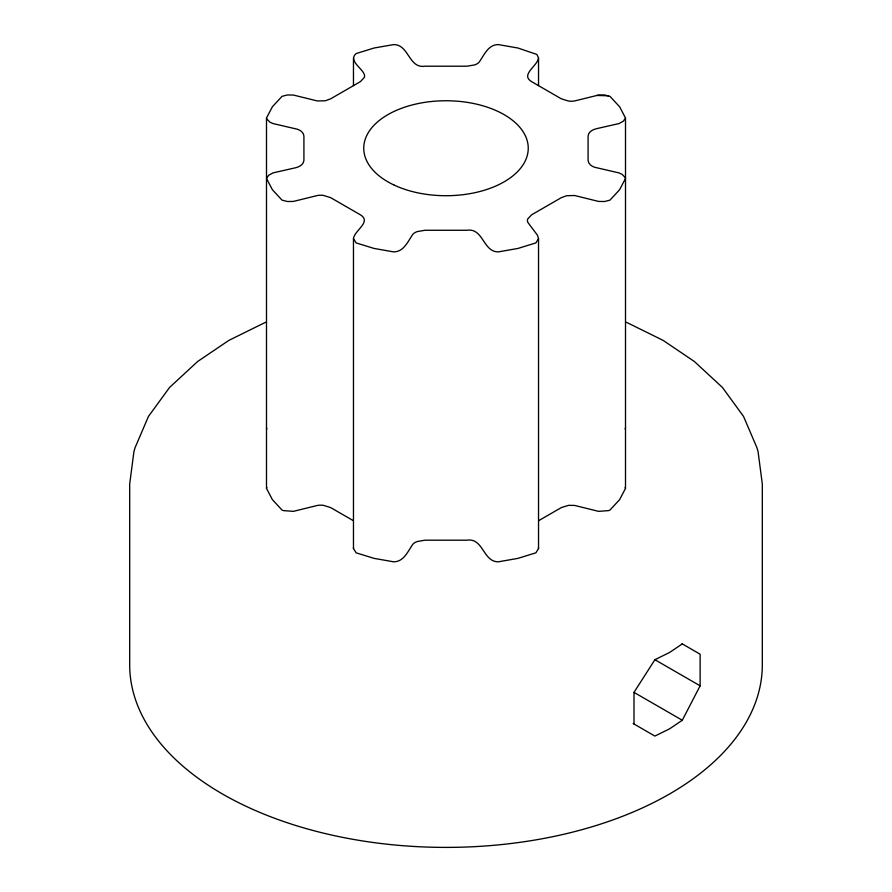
<?xml version="1.0" encoding="UTF-8"?>
<svg xmlns="http://www.w3.org/2000/svg" width="892" height="892" viewBox="0 0 892 892"><rect width="100%" height="100%" fill="white"/><g stroke="black" fill="none" stroke-linecap="round" stroke-linejoin="round"><path stroke-width="1.34" d="M538.534 57.835C537.72 65.986 519.958 74.627 531.632 81.663L561.302 98.8L568.538 101.064A12.622 7.292 0 0 0 574.548 100.963L598.565 95.054L604.586 94.965L609.972 96.347L619.583 106.728L625.504 117.989L623.385 121.167L619.026 123.564L596.625 128.66C592.89 129.496 588.319 131.804 588.084 136.119L588.084 160.348L588.687 162.757L590.426 164.909A12.622 7.292 0 0 0 594.786 167.295L619.026 172.914L622.148 174.386L625.125 177.463L625.504 178.489L619.583 189.751L609.972 200.131L604.586 201.514L598.565 201.425L574.571 195.493L566.587 195.738L561.302 197.678L531.632 214.805L527.707 218.986A12.622 7.292 0 0 0 527.874 222.454L537.441 235.209L538.534 238.643L538.534 548.558L535.88 552.828L517.906 558.381L498.394 561.804C482.962 562.038 483.464 537.642 466.984 540.195L425.016 540.195L417.133 541.544A12.622 7.292 0 0 0 412.996 544.064C407.934 551.044 403.942 561.904 393.606 561.804L374.094 558.381L356.12 552.828L353.466 548.558L353.466 238.643C354.28 230.493 372.042 221.852 360.368 214.805L330.698 197.678L323.462 195.415A12.622 7.292 0 0 0 317.452 195.504L293.435 201.425L287.414 201.514L282.028 200.131L272.417 189.751L266.496 178.489L268.615 175.311L272.974 172.914L295.375 167.808C299.11 166.982 303.681 164.674 303.916 160.348L303.916 136.119L303.313 133.722L301.574 131.57A12.622 7.292 0 0 0 297.214 129.184L272.974 123.564L269.852 122.093L266.875 119.015L266.496 117.989L272.417 106.728L282.028 96.347L287.414 94.965L293.435 95.054L317.429 100.974L325.413 100.74L330.698 98.8L360.368 81.663L364.293 77.492A12.622 7.292 0 0 0 364.126 74.025C361.829 68.16 348.081 60.322 356.12 53.565L374.094 48.012L393.606 44.6C409.038 44.366 408.536 68.762 425.016 66.209L466.984 66.209L474.867 64.86A12.622 7.292 0 0 0 479.004 62.34C484.066 55.349 488.058 44.488 498.394 44.6L517.906 48.012L536.861 54.445L538.534 57.835L538.534 85.632M353.466 548.558L353.544 547.398M538.534 238.643L535.88 242.914L517.906 248.455L498.394 251.879C482.962 252.113 483.464 227.716 466.984 230.27L425.016 230.27L417.133 231.619A12.622 7.292 0 0 0 412.996 234.139C407.934 241.119 403.942 251.979 393.606 251.879L374.094 248.455L356.12 242.914L353.466 238.643M353.243 520.616L330.698 507.604L323.462 505.34A12.622 7.292 0 0 0 317.452 505.43L293.435 511.35L283.545 510.625L282.028 510.057L272.417 499.676L266.496 488.415L266.875 487.389M625.125 428.94L625.504 427.915M633.175 723.524L654.895 736.067L669.669 728.786L682.28 720.257L700.131 685.825L700.131 654.204L682.112 643.79M625.504 117.989L625.504 488.415L619.583 499.676L609.972 510.057L608.456 510.625L598.565 511.35L574.571 505.418L568.538 505.34L561.302 507.604L538.757 520.616M634 724.003L634 692.37L654.895 659.712L669.669 652.42L682.28 643.901M265.526 322.313L228.887 340.376L197.6 361.528L169.547 387.474L148.451 416.441L135.116 447.583L133.956 451.43L129.686 483.988L129.686 664.774A316.314 182.626 0 0 0 446 847.4A316.314 182.626 0 0 0 762.314 664.774L762.314 483.988L758.044 451.43L756.884 447.583L743.549 416.441L722.453 387.474L694.4 361.528L663.113 340.376L626.474 322.313M596.648 95.444L608.456 95.779M654.483 659.467L700.131 685.825M634.034 692.393L682.28 720.257M625.125 487.389L625.504 488.415M266.496 427.915L266.875 428.94M538.456 547.398L538.534 548.558M353.466 57.835L353.466 85.632M266.496 117.989L266.496 488.415M394.242 185.135A82.242 47.477 0 0 0 527.228 155.665A82.242 47.477 0 0 0 416.531 103.907A82.242 47.477 0 0 0 394.242 185.135"/></g></svg>
